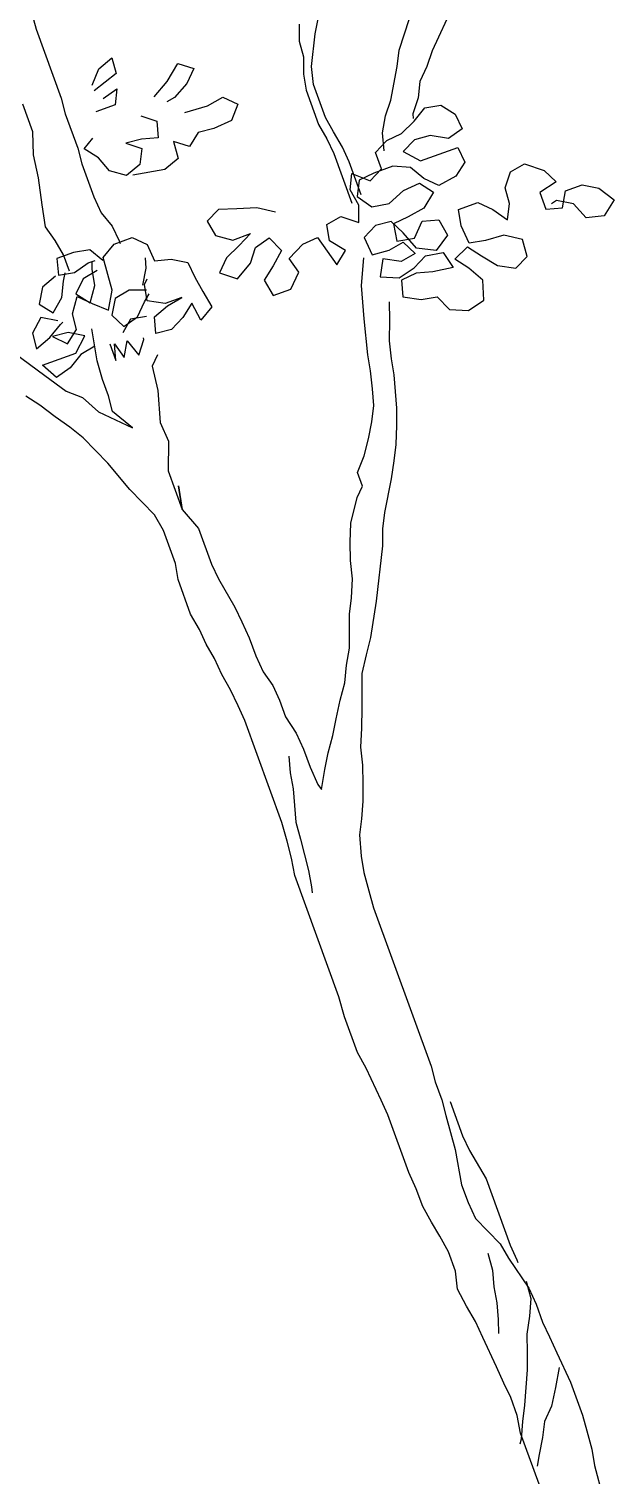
# Model space of a CAD drawing. Header units: millimetres. Extents: x 2622 to 2811, y 687 to 801.
# Drawn here: x 2709.76 to 2710.144, y 772.1 to 773.049 of the extents above; entities that cross this region are included whole.
import ezdxf

# ---------------------------------------------------------------- set-up
doc = ezdxf.new("R2010")
doc.units = ezdxf.units.MM
doc.layers.add('CHIOMA', color=94, linetype='Continuous')
doc.layers.add('tronco', color=36, linetype='Continuous')

msp = doc.modelspace()

# ---------------------------------------------------------------- linework, layer by layer
at = {"layer": 'CHIOMA'}
for p, q in [((2709.80569, 773.02259), (2709.81432, 773.02982)), ((2709.81432, 773.02982), (2709.81702, 773.01955)), ((2709.80141, 773.01183), (2709.80569, 773.02259)), ((2709.81702, 773.01955), (2709.80272, 773.00822)), ((2709.85062, 773.01435), (2709.85761, 773.02609)), ((2709.85761, 773.02609), (2709.86804, 773.02272)), ((2709.86804, 773.02272), (2709.86344, 773.01286)), ((2709.80863, 773.0032), (2709.81759, 773.00952)), ((2709.81759, 773.00952), (2709.81635, 772.99884)), ((2709.84207, 773.00409), (2709.85062, 773.01435)), ((2709.86344, 773.01286), (2709.85546, 773.00383)), ((2709.85546, 773.00383), (2709.85037, 773.00096)), ((2709.8769, 772.99831), (2709.88709, 773.00406)), ((2709.88709, 773.00406), (2709.89695, 772.99945)), ((2709.89695, 772.99945), (2709.89267, 772.98869)), ((2709.81635, 772.99884), (2709.8037, 772.99425)), ((2709.83327, 772.99169), (2709.8437, 772.98831)), ((2709.86211, 772.99397), (2709.8769, 772.99831)), ((2710.0118, 772.99305), (2710.01188, 772.99001)), ((2710.01253, 772.98821), (2710.0196, 772.99691)), ((2710.0196, 772.99691), (2710.0302, 772.99871)), ((2710.0302, 772.99871), (2710.03948, 772.99287)), ((2710.03948, 772.99287), (2710.044, 772.98326)), ((2709.8437, 772.98831), (2709.8446, 772.97738)), ((2709.87097, 772.98082), (2709.86514, 772.97154)), ((2709.88125, 772.98352), (2709.87097, 772.98082)), ((2709.89267, 772.98869), (2709.88125, 772.98352)), ((2710.00423, 772.98008), (2710.01253, 772.98821)), ((2710.044, 772.98326), (2710.03504, 772.97694)), ((2709.79612, 772.97002), (2709.80171, 772.97716)), ((2709.83367, 772.97649), (2709.8234, 772.97378)), ((2709.8234, 772.97378), (2709.83383, 772.97041)), ((2709.8446, 772.97738), (2709.83367, 772.97649)), ((2709.8547, 772.97491), (2709.85774, 772.96374)), ((2709.86514, 772.97154), (2709.8547, 772.97491)), ((2709.98722, 772.96777), (2709.99462, 772.97557)), ((2709.99462, 772.97557), (2710.00423, 772.98008)), ((2710.01285, 772.97605), (2710.00546, 772.96825)), ((2710.02313, 772.97875), (2710.01285, 772.97605)), ((2710.01687, 772.96216), (2710.04128, 772.97102)), ((2710.03504, 772.97694), (2710.02313, 772.97875)), ((2710.04128, 772.97102), (2710.04579, 772.9614)), ((2709.8054, 772.96418), (2709.79612, 772.97002)), ((2709.81263, 772.95555), (2709.8054, 772.96418)), ((2709.83383, 772.97041), (2709.83259, 772.95973)), ((2709.85774, 772.96374), (2709.84911, 772.95651)), ((2709.99115, 772.95692), (2709.98722, 772.96777)), ((2710.00546, 772.96825), (2710.01687, 772.96216)), ((2710.04579, 772.9614), (2710.03995, 772.95212)), ((2709.82396, 772.9525), (2709.81263, 772.95555)), ((2709.83259, 772.95973), (2709.82396, 772.9525)), ((2709.84911, 772.95651), (2709.82791, 772.95291)), ((2709.97052, 772.94329), (2709.97176, 772.95397)), ((2709.97176, 772.95397), (2709.98375, 772.94912)), ((2709.98606, 772.95405), (2709.97644, 772.94953)), ((2709.98375, 772.94912), (2709.99115, 772.95692)), ((2709.99871, 772.95864), (2709.98606, 772.95405)), ((2710.0103, 772.95773), (2709.99871, 772.95864)), ((2710.019, 772.95066), (2710.0103, 772.95773)), ((2710.03995, 772.95212), (2710.02886, 772.94605)), ((2710.0724, 772.94446), (2710.07577, 772.95489)), ((2710.07577, 772.95489), (2710.08506, 772.96031)), ((2710.08506, 772.96031), (2710.09795, 772.95578)), ((2710.09795, 772.95578), (2710.10576, 772.94838)), ((2709.97627, 772.9331), (2709.97052, 772.94329)), ((2709.97644, 772.94953), (2709.9752, 772.93885)), ((2709.99631, 772.93424), (2710.00552, 772.9427)), ((2710.00552, 772.9427), (2710.01604, 772.94754)), ((2710.01604, 772.94754), (2710.02532, 772.9417)), ((2710.02886, 772.94605), (2710.019, 772.95066)), ((2710.0751, 772.93419), (2710.0724, 772.94446)), ((2710.10576, 772.94838), (2710.09499, 772.94141)), ((2710.10985, 772.93146), (2710.112, 772.94247)), ((2710.112, 772.94247), (2710.12284, 772.9464)), ((2710.12284, 772.9464), (2710.13385, 772.94426)), ((2710.13385, 772.94426), (2710.14379, 772.93661)), ((2709.9752, 772.93885), (2709.98481, 772.93211)), ((2709.97626, 772.92185), (2709.97627, 772.9331)), ((2709.98481, 772.93211), (2709.99631, 772.93424)), ((2710.02532, 772.9417), (2710.01891, 772.93119)), ((2710.04174, 772.93027), (2710.0544, 772.93486)), ((2710.0544, 772.93486), (2710.06426, 772.93025)), ((2710.07386, 772.92351), (2710.0751, 772.93419)), ((2710.09499, 772.94141), (2710.09893, 772.93056)), ((2710.10608, 772.93623), (2710.10279, 772.93401)), ((2710.11708, 772.93408), (2710.10608, 772.93623)), ((2710.12554, 772.92488), (2710.11708, 772.93408)), ((2710.14379, 772.93661), (2710.13737, 772.9261)), ((2709.88417, 772.93037), (2709.87677, 772.92257)), ((2709.89633, 772.93069), (2709.88417, 772.93037)), ((2709.90939, 772.93134), (2709.89633, 772.93069)), ((2709.92163, 772.92862), (2709.90939, 772.93134)), ((2709.95531, 772.92038), (2709.9646, 772.9258)), ((2709.9646, 772.9258), (2709.97626, 772.92185)), ((2710.00871, 772.92544), (2709.9991, 772.92093)), ((2710.01891, 772.93119), (2710.00871, 772.92544)), ((2710.01791, 772.92264), (2710.02884, 772.92354)), ((2710.02884, 772.92354), (2710.03459, 772.91335)), ((2710.04355, 772.91967), (2710.04174, 772.93027)), ((2710.06426, 772.93025), (2710.07386, 772.92351)), ((2710.09893, 772.93056), (2710.10985, 772.93146)), ((2710.13737, 772.9261), (2710.12554, 772.92488)), ((2709.81449, 772.9194), (2709.81901, 772.90979)), ((2709.87677, 772.92257), (2709.88219, 772.91328)), ((2709.89352, 772.91023), (2709.90527, 772.9145)), ((2709.90527, 772.9145), (2709.89788, 772.9067)), ((2709.95711, 772.90978), (2709.95531, 772.92038)), ((2709.98727, 772.9197), (2709.97987, 772.9119)), ((2709.99754, 772.92241), (2709.98727, 772.9197)), ((2710.00534, 772.91501), (2709.99754, 772.92241)), ((2709.9991, 772.92093), (2710.00123, 772.90943)), ((2710.01412, 772.9049), (2710.00534, 772.91501)), ((2710.01273, 772.91155), (2710.01791, 772.92264)), ((2710.04871, 772.90825), (2710.04355, 772.91967)), ((2709.80865, 772.89886), (2709.81572, 772.90757)), ((2709.81572, 772.90757), (2709.82747, 772.91183)), ((2709.81901, 772.90979), (2709.81966, 772.90798)), ((2709.82747, 772.91183), (2709.83733, 772.90723)), ((2709.83733, 772.90723), (2709.84217, 772.89671)), ((2709.88219, 772.91328), (2709.89352, 772.91023)), ((2709.89788, 772.9067), (2709.88957, 772.89857)), ((2709.90518, 772.89503), (2709.90855, 772.90546)), ((2709.90855, 772.90546), (2709.91751, 772.91178)), ((2709.91751, 772.91178), (2709.92564, 772.90348)), ((2709.93065, 772.89813), (2709.93953, 772.90749)), ((2709.93953, 772.90749), (2709.94914, 772.912)), ((2709.94914, 772.912), (2709.96178, 772.89409)), ((2709.96762, 772.90337), (2709.95711, 772.90978)), ((2709.97987, 772.9119), (2709.98504, 772.90048)), ((2709.99621, 772.90351), (2710.0055, 772.90893)), ((2710.00123, 772.90943), (2710.01273, 772.91155)), ((2710.0055, 772.90893), (2710.0133, 772.90153)), ((2710.02694, 772.90341), (2710.01412, 772.9049)), ((2710.03459, 772.91335), (2710.02694, 772.90341)), ((2710.03926, 772.89765), (2710.04756, 772.90578)), ((2710.04756, 772.90578), (2710.05684, 772.89994)), ((2710.05931, 772.91005), (2710.04871, 772.90825)), ((2710.07139, 772.91341), (2710.05931, 772.91005)), ((2710.08363, 772.91069), (2710.07139, 772.91341)), ((2710.08666, 772.89951), (2710.08363, 772.91069)), ((2709.7891, 772.902), (2709.77825, 772.89806)), ((2709.77825, 772.89806), (2709.77915, 772.88713)), ((2709.78638, 772.88976), (2709.78244, 772.90061)), ((2709.7997, 772.9038), (2709.7891, 772.902)), ((2709.78975, 772.88894), (2709.79871, 772.89526)), ((2709.79871, 772.89526), (2709.80323, 772.8969)), ((2709.8084, 772.89673), (2709.7997, 772.9038)), ((2709.80125, 772.89106), (2709.80142, 772.89624)), ((2709.81168, 772.88769), (2709.80865, 772.89886)), ((2709.83682, 772.8917), (2709.83634, 772.89868)), ((2709.84217, 772.89671), (2709.85309, 772.89761)), ((2709.85309, 772.89761), (2709.8641, 772.89546)), ((2709.8641, 772.89546), (2709.86861, 772.88585)), ((2709.88957, 772.89857), (2709.88497, 772.88871)), ((2709.89663, 772.88476), (2709.90518, 772.89503)), ((2709.92564, 772.90348), (2709.92013, 772.89329)), ((2709.93697, 772.88917), (2709.93065, 772.89813)), ((2709.96178, 772.89409), (2709.96762, 772.90337)), ((2709.98504, 772.90048), (2709.99621, 772.90351)), ((2709.9921, 772.89793), (2709.99029, 772.88602)), ((2710.00401, 772.89611), (2709.9921, 772.89793)), ((2710.0133, 772.90153), (2710.00401, 772.89611)), ((2710.01264, 772.89208), (2710.02004, 772.89988)), ((2710.02004, 772.89988), (2710.03154, 772.90201)), ((2710.03154, 772.90201), (2710.03819, 772.89215)), ((2710.04854, 772.89181), (2710.03926, 772.89765)), ((2710.05684, 772.89994), (2710.06735, 772.89353)), ((2710.07927, 772.89171), (2710.08666, 772.89951)), ((2709.77734, 772.88648), (2709.76871, 772.87925)), ((2709.77915, 772.88713), (2709.78975, 772.88894)), ((2709.7826, 772.88327), (2709.78367, 772.88878)), ((2709.80462, 772.89024), (2709.79533, 772.88482)), ((2709.80305, 772.88047), (2709.80125, 772.89106)), ((2709.81439, 772.87742), (2709.81168, 772.88769)), ((2709.83468, 772.88069), (2709.83682, 772.8917)), ((2709.86861, 772.88585), (2709.87403, 772.87656)), ((2709.88497, 772.88871), (2709.89663, 772.88476)), ((2709.92013, 772.89329), (2709.91429, 772.88401)), ((2709.93179, 772.87809), (2709.93697, 772.88917)), ((2709.99029, 772.88602), (2710.00277, 772.88544)), ((2710.00277, 772.88544), (2710.01264, 772.89208)), ((2710.01395, 772.88847), (2710.00433, 772.88396)), ((2710.02488, 772.88936), (2710.01395, 772.88847)), ((2710.03819, 772.89215), (2710.02488, 772.88936)), ((2710.05757, 772.88384), (2710.04854, 772.89181)), ((2710.06735, 772.89353), (2710.07927, 772.89171)), ((2709.76871, 772.87925), (2709.76657, 772.86825)), ((2709.78136, 772.87259), (2709.7826, 772.88327)), ((2709.79533, 772.88482), (2709.79072, 772.87497)), ((2709.8, 772.86913), (2709.80305, 772.88047)), ((2709.812, 772.86428), (2709.81439, 772.87742)), ((2709.82564, 772.87741), (2709.81635, 772.872)), ((2709.8369, 772.8774), (2709.82564, 772.87741)), ((2709.83558, 772.88102), (2709.83731, 772.88472)), ((2709.83739, 772.87042), (2709.83558, 772.88102)), ((2709.87403, 772.87656), (2709.87978, 772.86637)), ((2709.91429, 772.88401), (2709.92004, 772.87382)), ((2709.92004, 772.87382), (2709.93179, 772.87809)), ((2710.00433, 772.88396), (2710.00523, 772.87303)), ((2710.05822, 772.87078), (2710.05757, 772.88384)), ((2709.76657, 772.86825), (2709.77585, 772.86241)), ((2709.77585, 772.86241), (2709.78136, 772.87259)), ((2709.78833, 772.86183), (2709.79138, 772.87316)), ((2709.79072, 772.87497), (2709.8, 772.86913)), ((2709.79138, 772.87316), (2709.80124, 772.86855)), ((2709.80124, 772.86855), (2709.812, 772.86428)), ((2709.81635, 772.872), (2709.81421, 772.86099)), ((2709.83097, 772.85991), (2709.83558, 772.86977)), ((2709.83558, 772.86977), (2709.83879, 772.87502)), ((2709.8493, 772.86861), (2709.83739, 772.87042)), ((2709.84223, 772.8599), (2709.85086, 772.86713)), ((2709.86014, 772.87254), (2709.8493, 772.86861)), ((2709.85086, 772.86713), (2709.86014, 772.87254)), ((2709.86663, 772.86876), (2709.86079, 772.85948)), ((2709.8727, 772.85767), (2709.86663, 772.86876)), ((2709.87978, 772.86637), (2709.8727, 772.85767)), ((2710.00523, 772.87303), (2710.01714, 772.87121)), ((2710.01714, 772.87121), (2710.02774, 772.87301)), ((2710.02774, 772.87301), (2710.03587, 772.86471)), ((2710.04836, 772.86413), (2710.05822, 772.87078)), ((2709.76771, 772.85946), (2709.7622, 772.84927)), ((2709.77872, 772.85731), (2709.76771, 772.85946)), ((2709.79104, 772.85155), (2709.78833, 772.86183)), ((2709.81421, 772.86099), (2709.82201, 772.85359)), ((2709.82645, 772.85827), (2709.82152, 772.84932)), ((2709.82201, 772.85359), (2709.83097, 772.85991)), ((2709.83705, 772.86007), (2709.82645, 772.85827)), ((2709.84312, 772.84897), (2709.84223, 772.8599)), ((2709.86079, 772.85948), (2709.85339, 772.85168)), ((2710.03587, 772.86471), (2710.04836, 772.86413)), ((2709.7622, 772.84927), (2709.7649, 772.839)), ((2709.77354, 772.84622), (2709.78061, 772.85493)), ((2709.78561, 772.84959), (2709.77534, 772.84688)), ((2709.78061, 772.85493), (2709.78209, 772.85649)), ((2709.7852, 772.84227), (2709.79104, 772.85155)), ((2709.79662, 772.84744), (2709.78561, 772.84959)), ((2709.79054, 772.83603), (2709.79662, 772.84744)), ((2709.85339, 772.85168), (2709.84312, 772.84897)), ((2709.7649, 772.839), (2709.77354, 772.84622)), ((2709.77534, 772.84688), (2709.7852, 772.84227)), ((2709.80319, 772.84062), (2709.7939, 772.8352)), ((2709.81289, 772.84209), (2709.81682, 772.83125)), ((2709.81593, 772.84217), (2709.82225, 772.83321)), ((2709.81682, 772.83125), (2709.81593, 772.84217)), ((2709.82225, 772.83321), (2709.82439, 772.84422)), ((2709.82439, 772.84422), (2709.83194, 772.83469)), ((2709.83194, 772.83469), (2709.83532, 772.84512)), ((2709.83532, 772.84512), (2709.83499, 772.84602)), ((2709.76884, 772.82815), (2709.79054, 772.83603)), ((2709.7939, 772.8352), (2709.78683, 772.8265)), ((2709.99748, 772.83237), (2709.99928, 772.82177)), ((2709.77787, 772.82018), (2709.76884, 772.82815)), ((2709.77023, 772.8215), (2709.77023, 772.8215)), ((2709.78683, 772.8265), (2709.77787, 772.82018))]:
    msp.add_line(p, q, dxfattribs=at)
at = {"layer": 'tronco'}
for p, q in [((2709.76184, 773.05885), (2709.76454, 773.04858)), ((2709.94775, 773.04551), (2709.94989, 773.05652)), ((2710.03821, 773.06402), (2710.02439, 773.03445)), ((2709.76454, 773.04858), (2709.78095, 773.00338)), ((2709.93724, 773.05192), (2709.93723, 773.04067)), ((2710.00279, 773.03479), (2710.00954, 773.05566)), ((2709.93723, 773.04067), (2709.93993, 773.0304)), ((2709.94527, 773.02415), (2709.94775, 773.04551)), ((2709.93993, 773.0304), (2709.93993, 773.01914)), ((2710.00155, 773.02412), (2710.00279, 773.03479)), ((2710.02439, 773.03445), (2710.02102, 773.02402)), ((2709.93993, 773.01914), (2709.94173, 773.00854)), ((2709.94649, 773.01232), (2709.94527, 773.02415)), ((2709.99726, 773.0021), (2710.00155, 773.02412)), ((2710.02102, 773.02402), (2710.01641, 773.01416)), ((2709.95437, 772.99062), (2709.94649, 773.01232)), ((2710.01641, 773.01416), (2710.01517, 773.00349)), ((2709.76236, 772.9813), (2709.7558, 772.99937)), ((2709.78095, 773.00338), (2709.78365, 772.99311)), ((2709.94173, 773.00854), (2709.94993, 772.98594)), ((2709.99389, 772.99167), (2709.99726, 773.0021)), ((2710.01517, 773.00349), (2710.0118, 772.99305)), ((2709.78365, 772.99311), (2709.79185, 772.97052)), ((2709.95978, 772.98134), (2709.95437, 772.99062)), ((2709.99174, 772.98066), (2709.99389, 772.99167)), ((2709.76277, 772.9661), (2709.76236, 772.9813)), ((2709.94993, 772.98594), (2709.95535, 772.97666)), ((2709.96553, 772.97115), (2709.95978, 772.98134)), ((2709.99297, 772.96883), (2709.99174, 772.98066)), ((2709.95535, 772.97666), (2709.95986, 772.96704)), ((2709.97004, 772.96153), (2709.96553, 772.97115)), ((2709.76621, 772.95098), (2709.76277, 772.9661)), ((2709.79185, 772.97052), (2709.79456, 772.96024)), ((2709.95986, 772.96704), (2709.97167, 772.9345)), ((2709.97792, 772.93984), (2709.97004, 772.96153)), ((2709.79456, 772.96024), (2709.80243, 772.93855)), ((2709.7685, 772.9334), (2709.76621, 772.95098)), ((2709.77071, 772.91885), (2709.7685, 772.9334)), ((2709.80243, 772.93855), (2709.80727, 772.92803)), ((2709.80727, 772.92803), (2709.81449, 772.9194)), ((2709.77703, 772.90989), (2709.77071, 772.91885)), ((2709.78244, 772.90061), (2709.77703, 772.90989)), ((2709.97796, 772.88052), (2709.97962, 772.89851)), ((2709.97975, 772.85867), (2709.97796, 772.88052)), ((2709.99619, 772.86975), (2709.99651, 772.85759)), ((2709.9822, 772.835), (2709.97975, 772.85867)), ((2709.99651, 772.85759), (2709.99626, 772.8442)), ((2709.80466, 772.83092), (2709.80106, 772.85212)), ((2709.74511, 772.84), (2709.77023, 772.8215)), ((2709.99626, 772.8442), (2709.99748, 772.83237)), ((2709.80802, 772.81885), (2709.80466, 772.83092)), ((2709.8441, 772.83501), (2709.84065, 772.82762)), ((2709.98401, 772.82441), (2709.9822, 772.835)), ((2709.77023, 772.8215), (2709.78419, 772.81122)), ((2709.84065, 772.82762), (2709.84441, 772.81159)), ((2709.98523, 772.81257), (2709.98401, 772.82441)), ((2709.99928, 772.82177), (2710.00108, 772.79991)), ((2709.78419, 772.81122), (2709.79495, 772.80694)), ((2709.81196, 772.808), (2709.80802, 772.81885)), ((2709.84441, 772.81159), (2709.84588, 772.79064)), ((2709.98613, 772.80165), (2709.98523, 772.81257)), ((2709.7671, 772.80195), (2709.75782, 772.80779)), ((2709.77704, 772.7943), (2709.7671, 772.80195)), ((2709.79495, 772.80694), (2709.80555, 772.79749)), ((2709.81467, 772.79773), (2709.81196, 772.808)), ((2709.98489, 772.79097), (2709.98613, 772.80165)), ((2709.78664, 772.78756), (2709.77704, 772.7943)), ((2709.80555, 772.79749), (2709.82772, 772.78712)), ((2709.82772, 772.78712), (2709.81467, 772.79773)), ((2709.84588, 772.79064), (2709.85138, 772.77832)), ((2709.98275, 772.77996), (2709.98489, 772.79097)), ((2710.00108, 772.79991), (2710.00107, 772.78866)), ((2709.79535, 772.78049), (2709.78664, 772.78756)), ((2710.00107, 772.78866), (2710.00049, 772.77617)), ((2709.8116, 772.76388), (2709.79535, 772.78049)), ((2709.85138, 772.77832), (2709.85128, 772.75884)), ((2709.9797, 772.76862), (2709.98275, 772.77996)), ((2710.00049, 772.77617), (2709.99925, 772.76549)), ((2709.82605, 772.74662), (2709.8116, 772.76388)), ((2709.97542, 772.75786), (2709.9797, 772.76862)), ((2709.99925, 772.76549), (2709.99744, 772.75358)), ((2709.85128, 772.75884), (2709.86047, 772.73354)), ((2709.9787, 772.74882), (2709.97542, 772.75786)), ((2709.99744, 772.75358), (2709.99315, 772.73156)), ((2709.84231, 772.73001), (2709.82605, 772.74662)), ((2709.85793, 772.74898), (2709.86047, 772.73354)), ((2709.86047, 772.73354), (2709.85793, 772.74898)), ((2709.97525, 772.74143), (2709.9787, 772.74882)), ((2709.86047, 772.73354), (2709.87114, 772.72104)), ((2709.97113, 772.72459), (2709.97525, 772.74143)), ((2709.84805, 772.71982), (2709.84231, 772.73001)), ((2709.97054, 772.71211), (2709.97113, 772.72459)), ((2709.99315, 772.73156), (2709.99191, 772.72088)), ((2709.85593, 772.69813), (2709.84805, 772.71982)), ((2709.87114, 772.72104), (2709.87967, 772.69754)), ((2709.99191, 772.72088), (2709.9919, 772.70963)), ((2709.97087, 772.69995), (2709.97054, 772.71211)), ((2709.9919, 772.70963), (2709.98769, 772.67332)), ((2709.85773, 772.68753), (2709.85593, 772.69813)), ((2709.87967, 772.69754), (2709.88418, 772.68792)), ((2709.97209, 772.68812), (2709.97087, 772.69995)), ((2709.86593, 772.66493), (2709.85773, 772.68753)), ((2709.88418, 772.68792), (2709.89502, 772.66935)), ((2709.97151, 772.67563), (2709.97209, 772.68812)), ((2709.89502, 772.66935), (2709.89953, 772.65974)), ((2709.97027, 772.66495), (2709.97151, 772.67563)), ((2709.98769, 772.67332), (2709.98406, 772.6495)), ((2709.87168, 772.65474), (2709.86593, 772.66493)), ((2709.89953, 772.65974), (2709.90437, 772.64922)), ((2709.97025, 772.64244), (2709.97027, 772.66495)), ((2709.87619, 772.64513), (2709.87168, 772.65474)), ((2709.90437, 772.64922), (2709.90863, 772.63747)), ((2709.98406, 772.6495), (2709.98101, 772.63816)), ((2709.8816, 772.63584), (2709.87619, 772.64513)), ((2709.96811, 772.63143), (2709.97025, 772.64244)), ((2709.88645, 772.62532), (2709.8816, 772.63584)), ((2709.90863, 772.63747), (2709.91348, 772.62695)), ((2709.9672, 772.61985), (2709.96811, 772.63143)), ((2709.98101, 772.63816), (2709.9783, 772.62592)), ((2709.89219, 772.61513), (2709.88645, 772.62532)), ((2709.91348, 772.62695), (2709.9198, 772.61799)), ((2709.96415, 772.60851), (2709.9672, 772.61985)), ((2709.9783, 772.62592), (2709.97828, 772.60341)), ((2709.89703, 772.60461), (2709.89219, 772.61513)), ((2709.9198, 772.61799), (2709.92431, 772.60837)), ((2709.90154, 772.59499), (2709.89703, 772.60461)), ((2709.92431, 772.60837), (2709.92825, 772.59753)), ((2709.96144, 772.59627), (2709.96415, 772.60851)), ((2709.97828, 772.60341), (2709.97803, 772.59002)), ((2709.92582, 772.52811), (2709.90154, 772.59499)), ((2709.92825, 772.59753), (2709.93522, 772.58676)), ((2709.95929, 772.58526), (2709.96144, 772.59627)), ((2709.93522, 772.58676), (2709.94006, 772.57624)), ((2709.95625, 772.57393), (2709.95929, 772.58526)), ((2709.97803, 772.59002), (2709.97744, 772.57753)), ((2709.94006, 772.57624), (2709.94433, 772.56449)), ((2709.9541, 772.56292), (2709.95625, 772.57393)), ((2709.97744, 772.57753), (2709.97867, 772.5657)), ((2709.93045, 772.57173), (2709.93134, 772.5608)), ((2709.94433, 772.56449), (2709.9495, 772.55307)), ((2709.95171, 772.54978), (2709.9541, 772.56292)), ((2709.97867, 772.5657), (2709.97899, 772.55354)), ((2709.93134, 772.5608), (2709.93315, 772.5502)), ((2709.97899, 772.55354), (2709.97898, 772.54229)), ((2709.93315, 772.5502), (2709.93494, 772.52835)), ((2709.9495, 772.55307), (2709.95171, 772.54978)), ((2709.97898, 772.54229), (2709.97807, 772.5307)), ((2709.92918, 772.51603), (2709.92582, 772.52811)), ((2709.93494, 772.52835), (2709.93797, 772.51717)), ((2709.97807, 772.5307), (2709.97683, 772.52002)), ((2709.93221, 772.50485), (2709.92918, 772.51603)), ((2709.93797, 772.51717), (2709.94338, 772.49663)), ((2709.97683, 772.52002), (2709.97781, 772.50606)), ((2709.97781, 772.50606), (2709.97961, 772.49546)), ((2709.93434, 772.49335), (2709.93221, 772.50485)), ((2709.94338, 772.49663), (2709.94518, 772.48603)), ((2709.96321, 772.4138), (2709.93434, 772.49335)), ((2709.97961, 772.49546), (2709.98297, 772.48338)), ((2709.94518, 772.48603), (2709.94559, 772.48209)), ((2709.98297, 772.48338), (2709.98601, 772.4722)), ((2709.98601, 772.4722), (2710.02373, 772.36825)), ((2709.9669, 772.40082), (2709.96321, 772.4138)), ((2709.97543, 772.37732), (2709.9669, 772.40082)), ((2709.98117, 772.36713), (2709.97543, 772.37732)), ((2709.99086, 772.34609), (2709.98117, 772.36713)), ((2710.02373, 772.36825), (2710.02644, 772.35798)), ((2710.02644, 772.35798), (2710.0307, 772.34623)), ((2709.99537, 772.33647), (2709.99086, 772.34609)), ((2710.0307, 772.34623), (2710.03341, 772.33596)), ((2710.03621, 772.34516), (2710.04441, 772.32256)), ((2710.00915, 772.29851), (2709.99537, 772.33647)), ((2710.03341, 772.33596), (2710.03947, 772.31361)), ((2710.04441, 772.32256), (2710.04892, 772.31294)), ((2710.03947, 772.31361), (2710.04373, 772.2906)), ((2710.04892, 772.31294), (2710.05975, 772.29437)), ((2710.01399, 772.28799), (2710.00915, 772.29851)), ((2710.01825, 772.27624), (2710.01399, 772.28799)), ((2710.04373, 772.2906), (2710.04799, 772.27885)), ((2710.05975, 772.29437), (2710.0755, 772.25098)), ((2710.04799, 772.27885), (2710.05284, 772.26833)), ((2710.024, 772.26605), (2710.01825, 772.27624)), ((2710.02941, 772.25676), (2710.024, 772.26605)), ((2710.05284, 772.26833), (2710.06909, 772.25173)), ((2710.03516, 772.24657), (2710.02941, 772.25676)), ((2710.06909, 772.25173), (2710.07451, 772.24244)), ((2710.0755, 772.25098), (2710.08001, 772.24137)), ((2710.03975, 772.23392), (2710.03516, 772.24657)), ((2710.06104, 772.24573), (2710.06407, 772.23456)), ((2710.07451, 772.24244), (2710.08781, 772.22271)), ((2710.08001, 772.24137), (2710.08067, 772.23956)), ((2710.04098, 772.22209), (2710.03975, 772.23392)), ((2710.06407, 772.23456), (2710.06497, 772.22363)), ((2710.04705, 772.21099), (2710.04098, 772.22209)), ((2710.06497, 772.22363), (2710.06677, 772.21303)), ((2710.08617, 772.22723), (2710.0892, 772.21606)), ((2710.08781, 772.22271), (2710.09265, 772.21219)), ((2710.06677, 772.21303), (2710.06766, 772.2021)), ((2710.0892, 772.21606), (2710.08829, 772.20447)), ((2710.09265, 772.21219), (2710.09691, 772.20044)), ((2710.05279, 772.2008), (2710.04705, 772.21099)), ((2710.08829, 772.20447), (2710.08647, 772.19256)), ((2710.05763, 772.19028), (2710.05279, 772.2008)), ((2710.06766, 772.2021), (2710.06791, 772.19299)), ((2710.09691, 772.20044), (2710.10142, 772.19083)), ((2710.06666, 772.17105), (2710.05763, 772.19028)), ((2710.08647, 772.19256), (2710.08679, 772.1804)), ((2710.10142, 772.19083), (2710.10626, 772.18031)), ((2710.08679, 772.1804), (2710.08679, 772.16915)), ((2710.10626, 772.18031), (2710.11529, 772.16108)), ((2710.0715, 772.16053), (2710.06666, 772.17105)), ((2710.08679, 772.16915), (2710.08496, 772.14598)), ((2710.10774, 772.17061), (2710.10535, 772.15747)), ((2710.07601, 772.15092), (2710.0715, 772.16053)), ((2710.10535, 772.15747), (2710.10263, 772.14523)), ((2710.11529, 772.16108), (2710.12316, 772.13939)), ((2710.08028, 772.13917), (2710.07601, 772.15092)), ((2710.08496, 772.14598), (2710.08373, 772.1353)), ((2710.08241, 772.12766), (2710.08028, 772.13917)), ((2710.10263, 772.14523), (2710.09802, 772.13538)), ((2710.12316, 772.13939), (2710.12587, 772.12911)), ((2710.09454, 772.09422), (2710.08241, 772.12766)), ((2710.08373, 772.1353), (2710.08281, 772.12372)), ((2710.09802, 772.13538), (2710.09678, 772.1247)), ((2710.12587, 772.12911), (2710.12923, 772.11704)), ((2710.08281, 772.12372), (2710.08199, 772.12035)), ((2710.09678, 772.1247), (2710.09464, 772.11369)), ((2710.12923, 772.11704), (2710.13103, 772.10644)), ((2710.09464, 772.11369), (2710.09332, 772.10605)), ((2710.13103, 772.10644), (2710.13644, 772.08589))]:
    msp.add_line(p, q, dxfattribs=at)

doc.saveas('drawing.dxf')
